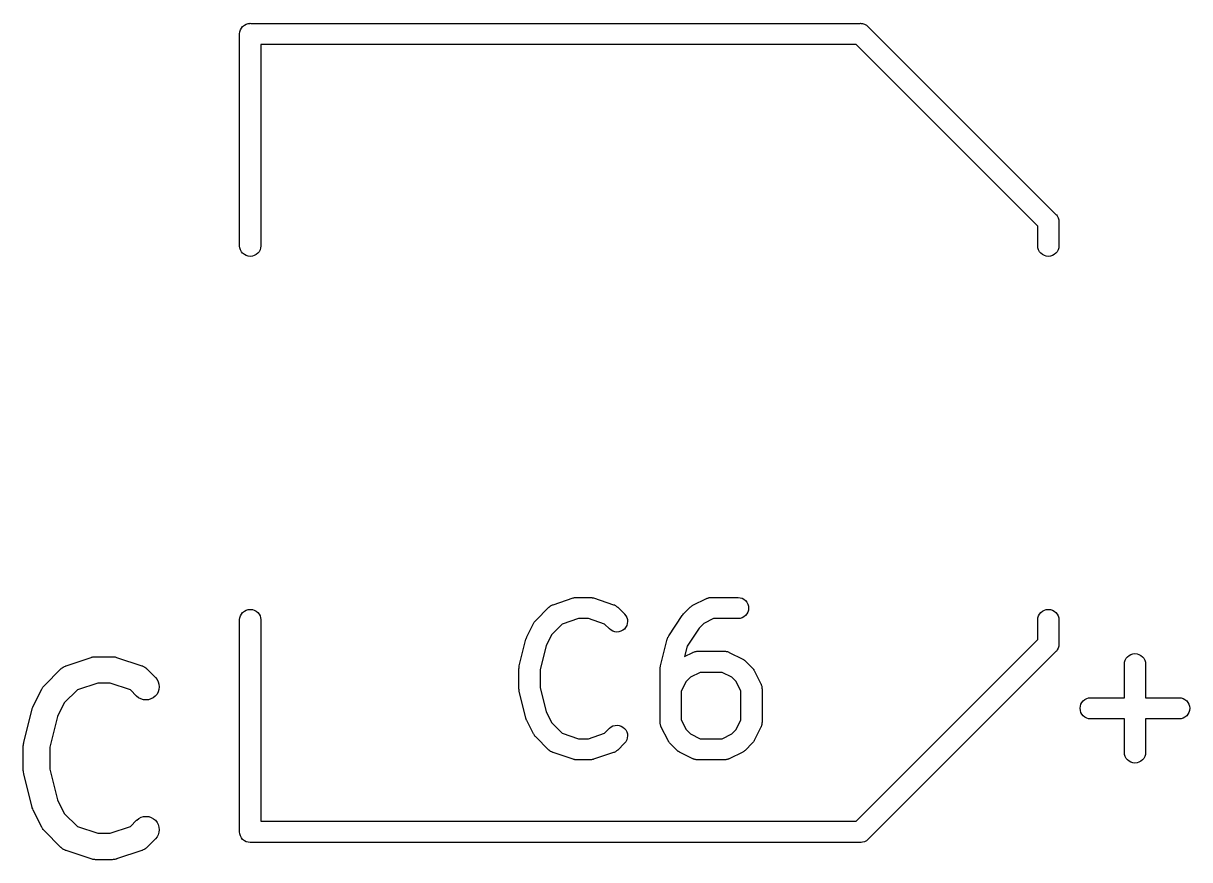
# Model space of a CAD drawing. Extents: x 105.3 to 177.1, y -73.4 to -52.7.
# Drawn here: x 124.33 to 130.93, y -58.7 to -53.96 of the extents above; entities that cross this region are included whole.
import ezdxf

# ---------------------------------------------------------------- set-up
doc = ezdxf.new("R2010")
doc.units = 0
doc.layers.add('BLACK', color=7, linetype='CONTINUOUS')

msp = doc.modelspace()

# ---------------------------------------------------------------- linework, layer by layer
at = {"layer": 'BLACK', "linetype": 'CONTINUOUS'}
for p, q in [((125.587, -53.9643), (125.598, -53.9609)), ((125.598, -53.9609), (125.607, -53.96)), ((125.607, -53.96), (125.61, -53.9597)), ((125.61, -53.9597), (125.613, -53.96)), ((125.613, -53.96), (129.063, -53.96)), ((129.063, -53.96), (129.066, -53.9597)), ((129.066, -53.9597), (129.068, -53.96)), ((129.068, -53.96), (129.069, -53.96)), ((129.069, -53.96), (129.077, -53.9609)), ((129.077, -53.9609), (129.089, -53.9643)), ((125.55, -54.02), (125.551, -54.0082)), ((125.55, -54.0229), (125.55, -54.02)), ((125.55, -55.2229), (125.55, -54.0229)), ((125.551, -54.0082), (125.554, -53.9969)), ((125.554, -53.9969), (125.56, -53.9865)), ((125.56, -53.9865), (125.567, -53.9774)), ((125.567, -53.9774), (125.577, -53.9699)), ((125.577, -53.9699), (125.587, -53.9643)), ((129.089, -53.9643), (129.099, -53.9696)), ((129.099, -53.9696), (129.099, -53.9699)), ((129.099, -53.9699), (129.105, -53.975)), ((129.105, -53.975), (129.108, -53.9774)), ((129.108, -53.9774), (129.11, -53.9797)), ((129.11, -53.9797), (130.17, -55.0399)), ((129.041, -54.08), (125.67, -54.08)), ((125.67, -54.08), (125.67, -55.2229)), ((130.07, -55.1093), (129.041, -54.08)), ((130.17, -55.0399), (130.173, -55.0418)), ((130.173, -55.0418), (130.175, -55.0441)), ((130.175, -55.0441), (130.175, -55.0441)), ((130.175, -55.0441), (130.18, -55.0509)), ((130.18, -55.0509), (130.18, -55.051)), ((130.18, -55.051), (130.186, -55.0614)), ((130.186, -55.0614), (130.189, -55.0727)), ((130.189, -55.0727), (130.19, -55.0815)), ((130.19, -55.0815), (130.19, -55.0815)), ((130.19, -55.0815), (130.19, -55.0844)), ((130.19, -55.0844), (130.19, -55.0874)), ((130.07, -55.2229), (130.07, -55.1093)), ((130.19, -55.0874), (130.19, -55.2229)), ((125.551, -55.2318), (125.55, -55.2229)), ((125.554, -55.2431), (125.551, -55.2318)), ((125.56, -55.2535), (125.554, -55.2431)), ((125.567, -55.2626), (125.56, -55.2535)), ((125.577, -55.2701), (125.567, -55.2626)), ((125.587, -55.2757), (125.577, -55.2701)), ((125.598, -55.2791), (125.587, -55.2757)), ((125.61, -55.2803), (125.598, -55.2791)), ((125.622, -55.2791), (125.61, -55.2803)), ((125.633, -55.2757), (125.622, -55.2791)), ((125.643, -55.2701), (125.633, -55.2757)), ((125.653, -55.2626), (125.643, -55.2701)), ((125.66, -55.2535), (125.653, -55.2626)), ((125.666, -55.2431), (125.66, -55.2535)), ((125.669, -55.2318), (125.666, -55.2431)), ((125.67, -55.2229), (125.669, -55.2318)), ((130.071, -55.2318), (130.07, -55.2229)), ((130.074, -55.2431), (130.071, -55.2318)), ((130.08, -55.2535), (130.074, -55.2431)), ((130.087, -55.2626), (130.08, -55.2535)), ((130.097, -55.2701), (130.087, -55.2626)), ((130.107, -55.2757), (130.097, -55.2701)), ((130.118, -55.2791), (130.107, -55.2757)), ((130.13, -55.2803), (130.118, -55.2791)), ((130.142, -55.2791), (130.13, -55.2803)), ((130.153, -55.2757), (130.142, -55.2791)), ((130.163, -55.2701), (130.153, -55.2757)), ((130.173, -55.2626), (130.163, -55.2701)), ((130.18, -55.2535), (130.173, -55.2626)), ((130.186, -55.2431), (130.18, -55.2535)), ((130.189, -55.2318), (130.186, -55.2431)), ((130.19, -55.2229), (130.189, -55.2318)), ((127.303, -57.2659), (127.305, -57.2646)), ((127.305, -57.2646), (127.308, -57.2622)), ((127.308, -57.2622), (127.311, -57.2597)), ((127.311, -57.2597), (127.313, -57.2589)), ((127.313, -57.2589), (127.314, -57.2578)), ((127.314, -57.2578), (127.318, -57.2562)), ((127.318, -57.2562), (127.322, -57.2543)), ((127.322, -57.2543), (127.323, -57.2538)), ((127.323, -57.2538), (127.325, -57.2531)), ((127.325, -57.2531), (127.439, -57.215)), ((127.439, -57.215), (127.44, -57.2147)), ((127.44, -57.2147), (127.443, -57.214)), ((127.443, -57.214), (127.446, -57.213)), ((127.446, -57.213), (127.449, -57.2128)), ((127.449, -57.2128), (127.451, -57.2123)), ((127.451, -57.2123), (127.455, -57.2122)), ((127.455, -57.2122), (127.458, -57.2119)), ((127.458, -57.2119), (127.534, -57.2119)), ((127.534, -57.2119), (127.535, -57.2119)), ((127.535, -57.2119), (127.538, -57.2123)), ((127.538, -57.2123), (127.542, -57.2124)), ((127.542, -57.2124), (127.544, -57.2129)), ((127.544, -57.2129), (127.547, -57.2132)), ((127.547, -57.2132), (127.55, -57.2142)), ((127.55, -57.2142), (127.553, -57.215)), ((127.553, -57.215), (127.668, -57.2531)), ((127.668, -57.2531), (127.668, -57.2533)), ((127.668, -57.2533), (127.67, -57.2541)), ((127.67, -57.2541), (127.672, -57.2546)), ((127.672, -57.2546), (127.675, -57.2565)), ((127.675, -57.2565), (127.679, -57.2583)), ((127.679, -57.2583), (127.68, -57.2593)), ((127.68, -57.2593), (127.682, -57.2601)), ((127.682, -57.2601), (127.685, -57.2627)), ((127.685, -57.2627), (127.688, -57.2652)), ((127.688, -57.2652), (127.69, -57.2665)), ((128.102, -57.267), (128.105, -57.2649)), ((128.105, -57.2649), (128.107, -57.2626)), ((128.107, -57.2626), (128.109, -57.2612)), ((128.109, -57.2612), (128.111, -57.2597)), ((128.111, -57.2597), (128.114, -57.2581)), ((128.114, -57.2581), (128.117, -57.2563)), ((128.117, -57.2563), (128.193, -57.2182)), ((128.193, -57.2182), (128.194, -57.2179)), ((128.194, -57.2179), (128.196, -57.2173)), ((128.196, -57.2173), (128.197, -57.2164)), ((128.197, -57.2164), (128.201, -57.2152)), ((128.201, -57.2152), (128.205, -57.2138)), ((128.205, -57.2138), (128.207, -57.2136)), ((128.207, -57.2136), (128.208, -57.213)), ((128.208, -57.213), (128.212, -57.2126)), ((128.212, -57.2126), (128.216, -57.212)), ((128.216, -57.212), (128.218, -57.2121)), ((128.218, -57.2121), (128.22, -57.2119)), ((128.22, -57.2119), (128.372, -57.2119)), ((128.372, -57.2119), (128.373, -57.2119)), ((128.373, -57.2119), (128.385, -57.2132)), ((128.385, -57.2132), (128.396, -57.2168)), ((128.396, -57.2168), (128.406, -57.2224)), ((128.406, -57.2224), (128.415, -57.2299)), ((128.415, -57.2299), (128.423, -57.239)), ((128.423, -57.239), (128.428, -57.2494)), ((128.428, -57.2494), (128.431, -57.2607)), ((128.431, -57.2607), (128.432, -57.2723)), ((125.55, -57.3371), (125.551, -57.3282)), ((125.551, -57.3282), (125.554, -57.3169)), ((125.554, -57.3169), (125.56, -57.3065)), ((125.56, -57.3065), (125.567, -57.2974)), ((125.567, -57.2974), (125.577, -57.2899)), ((125.577, -57.2899), (125.587, -57.2843)), ((125.587, -57.2843), (125.598, -57.2809)), ((125.598, -57.2809), (125.61, -57.2797)), ((125.61, -57.2797), (125.622, -57.2809)), ((125.622, -57.2809), (125.633, -57.2843)), ((125.633, -57.2843), (125.643, -57.2899)), ((125.643, -57.2899), (125.653, -57.2974)), ((125.653, -57.2974), (125.66, -57.3065)), ((125.66, -57.3065), (125.666, -57.3169)), ((125.666, -57.3169), (125.669, -57.3282)), ((125.669, -57.3282), (125.67, -57.3371)), ((127.225, -57.3438), (127.301, -57.2676)), ((127.301, -57.2676), (127.302, -57.267)), ((127.302, -57.267), (127.303, -57.2659)), ((127.69, -57.2665), (127.691, -57.2676)), ((127.691, -57.2676), (127.729, -57.3057)), ((127.729, -57.3057), (127.73, -57.3063)), ((127.73, -57.3063), (127.737, -57.3154)), ((127.737, -57.3154), (127.742, -57.3258)), ((127.742, -57.3258), (127.746, -57.3371)), ((127.98, -57.4291), (128.056, -57.3148)), ((128.056, -57.3141), (128.06, -57.3099)), ((128.056, -57.3147), (128.056, -57.3141)), ((128.056, -57.3148), (128.056, -57.3147)), ((128.056, -57.3147), (128.056, -57.3147)), ((128.056, -57.3147), (128.056, -57.3147)), ((128.06, -57.3099), (128.063, -57.3057)), ((128.063, -57.3057), (128.101, -57.2676)), ((128.101, -57.2676), (128.102, -57.267)), ((128.384, -57.3308), (128.372, -57.3319)), ((128.395, -57.3274), (128.384, -57.3308)), ((128.406, -57.3219), (128.395, -57.3274)), ((128.415, -57.3145), (128.406, -57.3219)), ((128.422, -57.3055), (128.415, -57.3145)), ((128.428, -57.2952), (128.422, -57.3055)), ((128.431, -57.284), (128.428, -57.2952)), ((128.432, -57.2723), (128.431, -57.284)), ((130.07, -57.3371), (130.071, -57.3282)), ((130.071, -57.3282), (130.074, -57.3169)), ((130.074, -57.3169), (130.08, -57.3065)), ((130.08, -57.3065), (130.087, -57.2974)), ((130.087, -57.2974), (130.097, -57.2899)), ((130.097, -57.2899), (130.107, -57.2843)), ((130.107, -57.2843), (130.118, -57.2809)), ((130.118, -57.2809), (130.13, -57.2797)), ((130.13, -57.2797), (130.142, -57.2809)), ((130.142, -57.2809), (130.153, -57.2843)), ((130.153, -57.2843), (130.163, -57.2899)), ((130.163, -57.2899), (130.173, -57.2974)), ((130.173, -57.2974), (130.18, -57.3065)), ((130.18, -57.3065), (130.186, -57.3169)), ((130.186, -57.3169), (130.189, -57.3282)), ((130.189, -57.3282), (130.19, -57.3371)), ((125.55, -58.5371), (125.55, -57.3371)), ((125.67, -57.3371), (125.67, -58.48)), ((127.176, -57.4355), (127.214, -57.3594)), ((127.214, -57.3586), (127.216, -57.3558)), ((127.214, -57.3594), (127.214, -57.3586)), ((127.216, -57.3558), (127.218, -57.3528)), ((127.218, -57.3528), (127.219, -57.3509)), ((127.219, -57.3509), (127.221, -57.3488)), ((127.221, -57.3488), (127.223, -57.3464)), ((127.223, -57.3464), (127.225, -57.3438)), ((127.376, -57.3624), (127.317, -57.4217)), ((127.468, -57.3319), (127.376, -57.3624)), ((127.525, -57.3319), (127.468, -57.3319)), ((127.616, -57.3624), (127.525, -57.3319)), ((127.644, -57.3905), (127.616, -57.3624)), ((127.653, -57.398), (127.644, -57.3905)), ((127.729, -57.3908), (127.72, -57.3982)), ((127.736, -57.3818), (127.729, -57.3908)), ((127.742, -57.3715), (127.736, -57.3818)), ((127.745, -57.3604), (127.742, -57.3715)), ((127.747, -57.3487), (127.745, -57.3604)), ((127.746, -57.3371), (127.747, -57.3487)), ((128.152, -57.3863), (128.085, -57.487)), ((128.179, -57.3593), (128.152, -57.3863)), ((128.234, -57.3319), (128.179, -57.3593)), ((128.372, -57.3319), (128.234, -57.3319)), ((130.07, -57.4507), (130.07, -57.3371)), ((130.19, -57.3371), (130.19, -57.4726)), ((127.133, -57.6002), (127.171, -57.4478)), ((127.171, -57.4478), (127.172, -57.447)), ((127.172, -57.4465), (127.174, -57.4413)), ((127.172, -57.4468), (127.172, -57.4465)), ((127.172, -57.447), (127.172, -57.4468)), ((127.174, -57.4413), (127.176, -57.436)), ((127.176, -57.4358), (127.176, -57.4355)), ((127.176, -57.436), (127.176, -57.4358)), ((127.317, -57.4217), (127.286, -57.4833)), ((127.664, -57.4035), (127.653, -57.398)), ((127.675, -57.4069), (127.664, -57.4035)), ((127.686, -57.4081), (127.675, -57.4069)), ((127.698, -57.407), (127.686, -57.4081)), ((127.709, -57.4036), (127.698, -57.407)), ((127.72, -57.3982), (127.709, -57.4036)), ((127.933, -57.6002), (127.971, -57.4478)), ((127.971, -57.4478), (127.972, -57.447)), ((127.972, -57.447), (127.973, -57.4433)), ((127.973, -57.4433), (127.974, -57.4394)), ((127.974, -57.4394), (127.975, -57.4378)), ((127.975, -57.4378), (127.976, -57.436)), ((127.976, -57.436), (127.978, -57.4326)), ((127.978, -57.4326), (127.98, -57.4291)), ((129.041, -58.48), (130.07, -57.4507)), ((127.286, -57.4833), (127.251, -57.6221)), ((128.085, -57.487), (128.07, -57.5463)), ((128.07, -57.5463), (128.117, -57.523)), ((128.117, -57.523), (128.118, -57.5226)), ((128.118, -57.5226), (128.119, -57.522)), ((128.119, -57.522), (128.121, -57.5212)), ((128.121, -57.5212), (128.125, -57.52)), ((128.125, -57.52), (128.129, -57.5186)), ((128.129, -57.5186), (128.13, -57.5183)), ((128.13, -57.5183), (128.132, -57.5178)), ((128.132, -57.5178), (128.136, -57.5174)), ((128.136, -57.5174), (128.14, -57.5168)), ((128.14, -57.5168), (128.142, -57.5168)), ((128.142, -57.5168), (128.144, -57.5167)), ((128.144, -57.5167), (128.296, -57.5167)), ((128.296, -57.5167), (128.297, -57.5167)), ((128.297, -57.5167), (128.299, -57.5169)), ((128.299, -57.5169), (128.301, -57.5168)), ((128.301, -57.5168), (128.305, -57.5175)), ((128.305, -57.5175), (128.309, -57.518)), ((128.309, -57.518), (128.31, -57.5185)), ((128.31, -57.5185), (128.312, -57.5188)), ((128.312, -57.5188), (128.316, -57.5203)), ((128.316, -57.5203), (128.32, -57.5215)), ((128.32, -57.5215), (128.321, -57.5224)), ((128.321, -57.5224), (128.323, -57.523)), ((128.323, -57.523), (128.399, -57.5611)), ((130.17, -57.5201), (129.11, -58.5803)), ((130.173, -57.5182), (130.17, -57.5201)), ((130.175, -57.5159), (130.173, -57.5182)), ((130.18, -57.5091), (130.175, -57.5159)), ((130.175, -57.5159), (130.175, -57.5159)), ((130.186, -57.4988), (130.18, -57.5091)), ((130.189, -57.4873), (130.186, -57.4986)), ((130.186, -57.4986), (130.186, -57.4988)), ((130.19, -57.4785), (130.189, -57.4873)), ((130.19, -57.4726), (130.19, -57.4756)), ((130.19, -57.4756), (130.19, -57.4785)), ((130.19, -57.4785), (130.19, -57.4785)), ((124.567, -57.5988), (124.71, -57.5512)), ((124.71, -57.5512), (124.711, -57.5509)), ((124.711, -57.5509), (124.715, -57.55)), ((124.715, -57.55), (124.719, -57.5488)), ((124.719, -57.5488), (124.722, -57.5485)), ((124.722, -57.5485), (124.725, -57.5479)), ((124.725, -57.5479), (124.73, -57.5478)), ((124.73, -57.5478), (124.734, -57.5474)), ((124.734, -57.5474), (124.829, -57.5474)), ((124.829, -57.5474), (124.83, -57.5474)), ((124.83, -57.5474), (124.834, -57.5479)), ((124.834, -57.5479), (124.838, -57.548)), ((124.838, -57.548), (124.842, -57.5487)), ((124.842, -57.5487), (124.845, -57.549)), ((124.845, -57.549), (124.849, -57.5503)), ((124.849, -57.5503), (124.853, -57.5512)), ((124.853, -57.5512), (124.996, -57.5988)), ((128.399, -57.5611), (128.4, -57.5615)), ((128.4, -57.5615), (128.403, -57.5633)), ((128.403, -57.5633), (128.406, -57.5649)), ((128.406, -57.5649), (128.408, -57.5665)), ((128.408, -57.5665), (128.41, -57.5678)), ((128.41, -57.5678), (128.412, -57.5702)), ((128.412, -57.5702), (128.415, -57.5723)), ((128.415, -57.5723), (128.453, -57.6104)), ((130.56, -57.5871), (130.561, -57.5782)), ((130.56, -57.78), (130.56, -57.5871)), ((130.561, -57.5782), (130.564, -57.5669)), ((130.564, -57.5669), (130.57, -57.5565)), ((130.57, -57.5565), (130.577, -57.5474)), ((130.577, -57.5474), (130.587, -57.5399)), ((130.587, -57.5399), (130.597, -57.5343)), ((130.597, -57.5343), (130.608, -57.5309)), ((130.608, -57.5309), (130.62, -57.5297)), ((130.62, -57.5297), (130.632, -57.5309)), ((130.632, -57.5309), (130.643, -57.5343)), ((130.643, -57.5343), (130.653, -57.5399)), ((130.653, -57.5399), (130.663, -57.5474)), ((130.663, -57.5474), (130.67, -57.5565)), ((130.67, -57.5565), (130.676, -57.5669)), ((130.676, -57.5669), (130.679, -57.5782)), ((130.679, -57.5782), (130.68, -57.5871)), ((130.68, -57.5871), (130.68, -57.78)), ((124.443, -57.7122), (124.538, -57.617)), ((124.538, -57.617), (124.539, -57.6162)), ((124.539, -57.6162), (124.54, -57.6149)), ((124.54, -57.6149), (124.542, -57.6133)), ((124.542, -57.6133), (124.546, -57.6103)), ((124.546, -57.6103), (124.55, -57.6071)), ((124.55, -57.6071), (124.552, -57.6061)), ((124.552, -57.6061), (124.554, -57.6048)), ((124.554, -57.6048), (124.559, -57.6027)), ((124.559, -57.6027), (124.563, -57.6004)), ((124.563, -57.6004), (124.565, -57.5997)), ((124.565, -57.5997), (124.567, -57.5988)), ((124.996, -57.5988), (124.997, -57.5992)), ((124.997, -57.5992), (124.999, -57.6001)), ((124.999, -57.6001), (125.001, -57.6008)), ((125.001, -57.6008), (125.005, -57.6032)), ((125.005, -57.6032), (125.01, -57.6053)), ((125.01, -57.6053), (125.012, -57.6066)), ((125.012, -57.6066), (125.014, -57.6077)), ((125.014, -57.6077), (125.018, -57.6109)), ((125.018, -57.6109), (125.022, -57.6139)), ((125.022, -57.6139), (125.023, -57.6156)), ((125.023, -57.6156), (125.025, -57.617)), ((125.025, -57.617), (125.073, -57.6646)), ((127.131, -57.6139), (127.132, -57.6129)), ((127.131, -57.6148), (127.131, -57.6139)), ((127.131, -57.729), (127.131, -57.6148)), ((127.132, -57.6071), (127.133, -57.6023)), ((127.132, -57.6118), (127.132, -57.6071)), ((127.132, -57.6129), (127.132, -57.6118)), ((127.133, -57.6013), (127.133, -57.6002)), ((127.133, -57.6023), (127.133, -57.6013)), ((127.251, -57.6221), (127.251, -57.7217)), ((127.931, -57.6139), (127.932, -57.6129)), ((127.931, -57.6148), (127.931, -57.6139)), ((127.931, -57.9195), (127.931, -57.6148)), ((127.932, -57.6071), (127.933, -57.6023)), ((127.932, -57.6118), (127.932, -57.6071)), ((127.932, -57.6129), (127.932, -57.6118)), ((127.933, -57.6013), (127.933, -57.6002)), ((127.933, -57.6023), (127.933, -57.6013)), ((128.158, -57.6367), (128.103, -57.6641)), ((128.282, -57.6367), (128.158, -57.6367)), ((128.337, -57.6641), (128.282, -57.6367)), ((128.453, -57.6104), (128.453, -57.611)), ((128.453, -57.611), (128.456, -57.6137)), ((128.456, -57.6137), (128.458, -57.6161)), ((128.458, -57.6161), (128.459, -57.6182)), ((128.459, -57.6182), (128.461, -57.6202)), ((128.461, -57.6202), (128.462, -57.6232)), ((128.462, -57.6232), (128.464, -57.626)), ((128.464, -57.626), (128.502, -57.7022)), ((124.429, -57.7308), (124.431, -57.7272)), ((124.431, -57.7272), (124.433, -57.7235)), ((124.433, -57.7235), (124.435, -57.7211)), ((124.435, -57.7211), (124.437, -57.7185)), ((124.437, -57.7185), (124.44, -57.7155)), ((124.44, -57.7155), (124.443, -57.7122)), ((124.746, -57.6974), (124.631, -57.7356)), ((124.817, -57.6974), (124.746, -57.6974)), ((124.931, -57.7356), (124.817, -57.6974)), ((125.073, -57.6646), (125.073, -57.6653)), ((125.073, -57.6653), (125.082, -57.6768)), ((125.082, -57.6768), (125.089, -57.6898)), ((125.089, -57.6898), (125.093, -57.7038)), ((125.093, -57.7038), (125.095, -57.7184)), ((125.095, -57.7184), (125.093, -57.733)), ((127.251, -57.7217), (127.286, -57.8605)), ((128.079, -57.6884), (128.051, -57.7432)), ((128.103, -57.6641), (128.079, -57.6884)), ((128.361, -57.6884), (128.337, -57.6641)), ((128.389, -57.7432), (128.361, -57.6884)), ((128.502, -57.7022), (128.503, -57.703)), ((128.503, -57.703), (128.503, -57.7046)), ((128.503, -57.7046), (128.504, -57.7062)), ((128.504, -57.7062), (128.505, -57.7101)), ((128.505, -57.7101), (128.507, -57.714)), ((128.507, -57.714), (128.507, -57.7157)), ((128.507, -57.7157), (128.507, -57.7174)), ((128.507, -57.7174), (128.508, -57.7215)), ((128.508, -57.7215), (128.508, -57.7255)), ((128.508, -57.7255), (128.508, -57.7273)), ((128.508, -57.7273), (128.509, -57.729)), ((124.381, -57.8269), (124.429, -57.7317)), ((124.429, -57.7317), (124.429, -57.7308)), ((124.631, -57.7356), (124.557, -57.8097)), ((124.966, -57.7707), (124.931, -57.7356)), ((124.978, -57.7799), (124.966, -57.7707)), ((124.991, -57.7869), (124.978, -57.7799)), ((125.005, -57.7911), (124.991, -57.7869)), ((125.019, -57.7926), (125.005, -57.7911)), ((125.034, -57.7912), (125.019, -57.7926)), ((125.048, -57.7871), (125.034, -57.7912)), ((125.061, -57.7802), (125.048, -57.7871)), ((125.072, -57.771), (125.061, -57.7802)), ((125.082, -57.7598), (125.072, -57.771)), ((125.089, -57.7469), (125.082, -57.7598)), ((125.093, -57.733), (125.089, -57.7469)), ((127.132, -57.7301), (127.131, -57.729)), ((127.131, -57.7312), (127.132, -57.7301)), ((127.132, -57.7359), (127.131, -57.7312)), ((127.133, -57.7407), (127.132, -57.7359)), ((127.133, -57.7417), (127.133, -57.7407)), ((127.133, -57.7428), (127.133, -57.7417)), ((127.133, -57.7436), (127.133, -57.7428)), ((127.171, -57.896), (127.133, -57.7436)), ((128.051, -57.7432), (128.051, -57.9054)), ((128.389, -57.9054), (128.389, -57.7432)), ((128.509, -57.729), (128.509, -57.9195)), ((130.327, -57.7974), (130.337, -57.7899)), ((130.337, -57.7899), (130.347, -57.7843)), ((130.347, -57.7843), (130.358, -57.7809)), ((130.358, -57.7809), (130.367, -57.78)), ((130.367, -57.78), (130.56, -57.78)), ((130.68, -57.78), (130.873, -57.78)), ((130.873, -57.78), (130.882, -57.7809)), ((130.882, -57.7809), (130.893, -57.7843)), ((130.893, -57.7843), (130.903, -57.7899)), ((130.903, -57.7899), (130.913, -57.7974)), ((124.328, -58.0328), (124.375, -57.8423)), ((124.375, -57.8423), (124.376, -57.8413)), ((124.376, -57.8406), (124.378, -57.8341)), ((124.376, -57.8409), (124.376, -57.8406)), ((124.376, -57.8413), (124.376, -57.8409)), ((124.378, -57.8341), (124.381, -57.8276)), ((124.381, -57.8273), (124.381, -57.8269)), ((124.381, -57.8276), (124.381, -57.8273)), ((124.557, -57.8097), (124.519, -57.8867)), ((130.31, -57.84), (130.311, -57.8282)), ((130.311, -57.8518), (130.31, -57.84)), ((130.311, -57.8282), (130.314, -57.8169)), ((130.314, -57.8631), (130.311, -57.8518)), ((130.314, -57.8169), (130.32, -57.8065)), ((130.32, -57.8065), (130.327, -57.7974)), ((130.913, -57.7974), (130.92, -57.8065)), ((130.92, -57.8065), (130.926, -57.8169)), ((130.926, -57.8169), (130.929, -57.8282)), ((130.929, -57.8518), (130.926, -57.8631)), ((130.929, -57.8282), (130.93, -57.84)), ((130.93, -57.84), (130.929, -57.8518)), ((124.519, -57.8867), (124.475, -58.0602)), ((127.171, -57.8962), (127.171, -57.896)), ((127.171, -57.8965), (127.171, -57.8962)), ((127.173, -57.9018), (127.171, -57.8965)), ((127.175, -57.907), (127.173, -57.9018)), ((127.175, -57.9072), (127.175, -57.907)), ((127.175, -57.9075), (127.175, -57.9072)), ((127.176, -57.9083), (127.175, -57.9075)), ((127.214, -57.9845), (127.176, -57.9083)), ((127.286, -57.8605), (127.317, -57.9221)), ((127.317, -57.9221), (127.376, -57.9814)), ((127.932, -57.9213), (127.931, -57.9195)), ((127.932, -57.923), (127.932, -57.9213)), ((127.932, -57.9271), (127.932, -57.923)), ((128.051, -57.9054), (128.079, -57.9602)), ((128.361, -57.9602), (128.389, -57.9054)), ((128.509, -57.9204), (128.508, -57.9221)), ((128.508, -57.9221), (128.508, -57.9239)), ((128.508, -57.9239), (128.508, -57.9279)), ((128.509, -57.9195), (128.509, -57.9204)), ((130.32, -57.8735), (130.314, -57.8631)), ((130.327, -57.8826), (130.32, -57.8735)), ((130.337, -57.8901), (130.327, -57.8826)), ((130.347, -57.8957), (130.337, -57.8901)), ((130.358, -57.8991), (130.347, -57.8957)), ((130.367, -57.9), (130.358, -57.8991)), ((130.56, -57.9), (130.367, -57.9)), ((130.56, -58.0929), (130.56, -57.9)), ((130.873, -57.9), (130.68, -57.9)), ((130.68, -57.9), (130.68, -58.0929)), ((130.882, -57.8991), (130.873, -57.9)), ((130.893, -57.8957), (130.882, -57.8991)), ((130.903, -57.8901), (130.893, -57.8957)), ((130.913, -57.8826), (130.903, -57.8901)), ((130.92, -57.8735), (130.913, -57.8826)), ((130.926, -57.8631), (130.92, -57.8735)), ((127.216, -57.9873), (127.214, -57.9845)), ((127.217, -57.9903), (127.216, -57.9873)), ((127.219, -57.9923), (127.217, -57.9903)), ((127.376, -57.9814), (127.468, -58.0119)), ((127.525, -58.0119), (127.616, -57.9814)), ((127.616, -57.9814), (127.644, -57.9533)), ((127.644, -57.9533), (127.645, -57.9527)), ((127.645, -57.9527), (127.654, -57.9454)), ((127.654, -57.9454), (127.664, -57.94)), ((127.664, -57.94), (127.676, -57.9367)), ((127.676, -57.9367), (127.687, -57.9357)), ((127.687, -57.9357), (127.699, -57.937)), ((127.699, -57.937), (127.71, -57.9405)), ((127.71, -57.9405), (127.72, -57.9461)), ((127.72, -57.9461), (127.729, -57.9536)), ((127.729, -57.9536), (127.737, -57.9627)), ((127.737, -57.9627), (127.742, -57.973)), ((127.742, -57.973), (127.746, -57.9843)), ((127.746, -57.9843), (127.747, -57.9959)), ((127.933, -57.9312), (127.932, -57.9271)), ((127.933, -57.9329), (127.933, -57.9312)), ((127.933, -57.9346), (127.933, -57.9329)), ((127.935, -57.9385), (127.933, -57.9346)), ((127.936, -57.9424), (127.935, -57.9385)), ((127.937, -57.9439), (127.936, -57.9424)), ((127.937, -57.9456), (127.937, -57.9439)), ((127.938, -57.9464), (127.937, -57.9456)), ((127.976, -58.0225), (127.938, -57.9464)), ((128.079, -57.9602), (128.103, -57.9845)), ((128.103, -57.9845), (128.158, -58.0119)), ((128.282, -58.0119), (128.337, -57.9845)), ((128.337, -57.9845), (128.361, -57.9602)), ((128.502, -57.9464), (128.464, -58.0225)), ((128.503, -57.9447), (128.502, -57.9464)), ((128.504, -57.9432), (128.503, -57.9447)), ((128.505, -57.9392), (128.504, -57.9432)), ((128.506, -57.9354), (128.505, -57.9392)), ((128.507, -57.9337), (128.506, -57.9354)), ((128.508, -57.9279), (128.507, -57.932)), ((128.507, -57.932), (128.507, -57.9337)), ((124.325, -58.0499), (124.326, -58.0486)), ((124.325, -58.051), (124.325, -58.0499)), ((124.325, -58.1938), (124.325, -58.051)), ((124.326, -58.0413), (124.327, -58.0354)), ((124.326, -58.0472), (124.326, -58.0413)), ((124.326, -58.0486), (124.326, -58.0472)), ((124.327, -58.0354), (124.328, -58.0341)), ((124.328, -58.0341), (124.328, -58.0328)), ((127.22, -57.9944), (127.219, -57.9923)), ((127.222, -57.9968), (127.22, -57.9944)), ((127.225, -57.9994), (127.222, -57.9968)), ((127.225, -58), (127.225, -57.9994)), ((127.301, -58.0762), (127.225, -58)), ((127.468, -58.0119), (127.525, -58.0119)), ((127.729, -58.0381), (127.691, -58.0762)), ((127.737, -58.0291), (127.729, -58.0381)), ((127.742, -58.0188), (127.737, -58.0291)), ((127.745, -58.0076), (127.742, -58.0188)), ((127.747, -57.9959), (127.745, -58.0076)), ((127.978, -58.0254), (127.976, -58.0225)), ((127.979, -58.0284), (127.978, -58.0254)), ((127.981, -58.0303), (127.979, -58.0284)), ((127.982, -58.0325), (127.981, -58.0303)), ((127.984, -58.0349), (127.982, -58.0325)), ((127.987, -58.0375), (127.984, -58.0349)), ((127.987, -58.0381), (127.987, -58.0375)), ((128.025, -58.0762), (127.987, -58.0381)), ((128.158, -58.0119), (128.282, -58.0119)), ((128.453, -58.0381), (128.415, -58.0762)), ((128.455, -58.0355), (128.453, -58.0381)), ((128.457, -58.0331), (128.455, -58.0355)), ((128.459, -58.031), (128.457, -58.0331)), ((128.46, -58.0291), (128.459, -58.031)), ((128.462, -58.0261), (128.46, -58.0291)), ((128.464, -58.0233), (128.462, -58.0261)), ((128.464, -58.0225), (128.464, -58.0233)), ((124.475, -58.0602), (124.475, -58.1846)), ((127.303, -58.0774), (127.301, -58.0762)), ((127.304, -58.0787), (127.303, -58.0774)), ((127.307, -58.0811), (127.304, -58.0787)), ((127.31, -58.0837), (127.307, -58.0811)), ((127.312, -58.0845), (127.31, -58.0837)), ((127.313, -58.0855), (127.312, -58.0845)), ((127.317, -58.0873), (127.313, -58.0855)), ((127.321, -58.0892), (127.317, -58.0873)), ((127.322, -58.0897), (127.321, -58.0892)), ((127.324, -58.0905), (127.322, -58.0897)), ((127.325, -58.0907), (127.324, -58.0905)), ((127.439, -58.1288), (127.325, -58.0907)), ((127.668, -58.0907), (127.553, -58.1288)), ((127.669, -58.09), (127.668, -58.0907)), ((127.671, -58.0895), (127.669, -58.09)), ((127.675, -58.0876), (127.671, -58.0895)), ((127.678, -58.086), (127.675, -58.0876)), ((127.68, -58.0849), (127.678, -58.086)), ((127.681, -58.0841), (127.68, -58.0849)), ((127.684, -58.0816), (127.681, -58.0841)), ((127.688, -58.0792), (127.684, -58.0816)), ((127.689, -58.0779), (127.688, -58.0792)), ((127.69, -58.0768), (127.689, -58.0779)), ((127.691, -58.0762), (127.69, -58.0768)), ((128.028, -58.0784), (128.025, -58.0762)), ((128.03, -58.0807), (128.028, -58.0784)), ((128.032, -58.0821), (128.03, -58.0807)), ((128.034, -58.0837), (128.032, -58.0821)), ((128.037, -58.0853), (128.034, -58.0837)), ((128.04, -58.0871), (128.037, -58.0853)), ((128.041, -58.0875), (128.04, -58.0871)), ((128.117, -58.1256), (128.041, -58.0875)), ((128.399, -58.0875), (128.323, -58.1256)), ((128.402, -58.0857), (128.399, -58.0875)), ((128.405, -58.0841), (128.402, -58.0857)), ((128.407, -58.0826), (128.405, -58.0841)), ((128.409, -58.0812), (128.407, -58.0826)), ((128.412, -58.0789), (128.409, -58.0812)), ((128.414, -58.0768), (128.412, -58.0789)), ((128.415, -58.0762), (128.414, -58.0768)), ((130.561, -58.1018), (130.56, -58.0929)), ((130.564, -58.1131), (130.561, -58.1018)), ((130.57, -58.1235), (130.564, -58.1131)), ((130.577, -58.1326), (130.57, -58.1235)), ((130.67, -58.1235), (130.663, -58.1326)), ((130.676, -58.1131), (130.67, -58.1235)), ((130.679, -58.1018), (130.676, -58.1131)), ((130.68, -58.0929), (130.679, -58.1018)), ((124.475, -58.1846), (124.519, -58.3581)), ((127.442, -58.1296), (127.439, -58.1288)), ((127.446, -58.1306), (127.442, -58.1296)), ((127.448, -58.1309), (127.446, -58.1306)), ((127.451, -58.1314), (127.448, -58.1309)), ((127.454, -58.1315), (127.451, -58.1314)), ((127.457, -58.1319), (127.454, -58.1315)), ((127.458, -58.1319), (127.457, -58.1319)), ((127.534, -58.1319), (127.458, -58.1319)), ((127.538, -58.1316), (127.534, -58.1319)), ((127.541, -58.1315), (127.538, -58.1316)), ((127.543, -58.131), (127.541, -58.1315)), ((127.546, -58.1308), (127.543, -58.131)), ((127.549, -58.1298), (127.546, -58.1308)), ((127.552, -58.1291), (127.549, -58.1298)), ((127.553, -58.1288), (127.552, -58.1291)), ((128.119, -58.1262), (128.117, -58.1256)), ((128.12, -58.1271), (128.119, -58.1262)), ((128.124, -58.1283), (128.12, -58.1271)), ((128.128, -58.1298), (128.124, -58.1283)), ((128.13, -58.1301), (128.128, -58.1298)), ((128.131, -58.1306), (128.13, -58.1301)), ((128.135, -58.131), (128.131, -58.1306)), ((128.139, -58.1317), (128.135, -58.131)), ((128.141, -58.1317), (128.139, -58.1317)), ((128.143, -58.1319), (128.141, -58.1317)), ((128.144, -58.1319), (128.143, -58.1319)), ((128.296, -58.1319), (128.144, -58.1319)), ((128.298, -58.1317), (128.296, -58.1319)), ((128.3, -58.1318), (128.298, -58.1317)), ((128.304, -58.1312), (128.3, -58.1318)), ((128.308, -58.1308), (128.304, -58.1312)), ((128.31, -58.1303), (128.308, -58.1308)), ((128.311, -58.13), (128.31, -58.1303)), ((128.315, -58.1286), (128.311, -58.13)), ((128.319, -58.1274), (128.315, -58.1286)), ((128.321, -58.1265), (128.319, -58.1274)), ((128.322, -58.1259), (128.321, -58.1265)), ((128.323, -58.1256), (128.322, -58.1259)), ((130.587, -58.1401), (130.577, -58.1326)), ((130.597, -58.1457), (130.587, -58.1401)), ((130.608, -58.1491), (130.597, -58.1457)), ((130.62, -58.1503), (130.608, -58.1491)), ((130.632, -58.1491), (130.62, -58.1503)), ((130.643, -58.1457), (130.632, -58.1491)), ((130.653, -58.1401), (130.643, -58.1457)), ((130.663, -58.1326), (130.653, -58.1401)), ((124.326, -58.1951), (124.325, -58.1938)), ((124.326, -58.1965), (124.326, -58.1951)), ((124.326, -58.2024), (124.326, -58.1965)), ((124.327, -58.2084), (124.326, -58.2024)), ((124.327, -58.2097), (124.327, -58.2084)), ((124.327, -58.211), (124.327, -58.2097)), ((124.328, -58.212), (124.327, -58.211)), ((124.375, -58.4025), (124.328, -58.212)), ((124.519, -58.3581), (124.557, -58.4351)), ((124.375, -58.4028), (124.375, -58.4025)), ((124.376, -58.4031), (124.375, -58.4028)), ((124.378, -58.4096), (124.376, -58.4031)), ((124.38, -58.4163), (124.378, -58.4096)), ((124.38, -58.4166), (124.38, -58.4163)), ((124.381, -58.4169), (124.38, -58.4166)), ((124.381, -58.4178), (124.381, -58.4169)), ((124.429, -58.5131), (124.381, -58.4178)), ((124.557, -58.4351), (124.631, -58.5092)), ((124.992, -58.4575), (125.006, -58.4534)), ((125.006, -58.4534), (125.02, -58.4521)), ((125.02, -58.4521), (125.035, -58.4537)), ((125.035, -58.4537), (125.049, -58.4581)), ((124.431, -58.5166), (124.429, -58.5131)), ((124.433, -58.5204), (124.431, -58.5166)), ((124.631, -58.5092), (124.746, -58.5474)), ((124.817, -58.5474), (124.931, -58.5092)), ((124.931, -58.5092), (124.966, -58.4741)), ((124.966, -58.4741), (124.967, -58.4734)), ((124.967, -58.4734), (124.979, -58.4642)), ((124.979, -58.4642), (124.992, -58.4575)), ((125.049, -58.4581), (125.062, -58.4651)), ((125.062, -58.4651), (125.073, -58.4745)), ((125.073, -58.4745), (125.082, -58.4859)), ((125.082, -58.4859), (125.089, -58.4988)), ((125.089, -58.4988), (125.093, -58.5128)), ((125.093, -58.5128), (125.095, -58.5274)), ((125.67, -58.48), (129.041, -58.48)), ((124.435, -58.5228), (124.433, -58.5204)), ((124.436, -58.5255), (124.435, -58.5228)), ((124.439, -58.5285), (124.436, -58.5255)), ((124.442, -58.5318), (124.439, -58.5285)), ((124.443, -58.5326), (124.442, -58.5318)), ((124.538, -58.6278), (124.443, -58.5326)), ((124.746, -58.5474), (124.817, -58.5474)), ((125.073, -58.5802), (125.025, -58.6278)), ((125.082, -58.5689), (125.073, -58.5802)), ((125.089, -58.556), (125.082, -58.5689)), ((125.093, -58.542), (125.089, -58.556)), ((125.095, -58.5274), (125.093, -58.542)), ((125.55, -58.54), (125.55, -58.5371)), ((125.551, -58.5518), (125.55, -58.54)), ((125.554, -58.5631), (125.551, -58.5518)), ((125.558, -58.5699), (125.554, -58.5631)), ((125.56, -58.5735), (125.558, -58.5699)), ((125.567, -58.5826), (125.56, -58.5735)), ((125.577, -58.5901), (125.567, -58.5826)), ((129.108, -58.5826), (129.099, -58.5901)), ((129.11, -58.5803), (129.108, -58.5826)), ((124.54, -58.6292), (124.538, -58.6278)), ((124.541, -58.6308), (124.54, -58.6292)), ((124.545, -58.6338), (124.541, -58.6308)), ((124.549, -58.6371), (124.545, -58.6338)), ((124.551, -58.6381), (124.549, -58.6371)), ((124.553, -58.6394), (124.551, -58.6381)), ((124.558, -58.6416), (124.553, -58.6394)), ((124.562, -58.644), (124.558, -58.6416)), ((124.564, -58.6446), (124.562, -58.644)), ((124.566, -58.6456), (124.564, -58.6446)), ((124.567, -58.6459), (124.566, -58.6456)), ((124.71, -58.6935), (124.567, -58.6459)), ((124.996, -58.6459), (124.853, -58.6935)), ((124.998, -58.645), (124.996, -58.6459)), ((125, -58.6444), (124.998, -58.645)), ((125.004, -58.642), (125, -58.6444)), ((125.009, -58.64), (125.004, -58.642)), ((125.011, -58.6387), (125.009, -58.64)), ((125.013, -58.6377), (125.011, -58.6387)), ((125.017, -58.6345), (125.013, -58.6377)), ((125.021, -58.6315), (125.017, -58.6345)), ((125.022, -58.6299), (125.021, -58.6315)), ((125.024, -58.6285), (125.022, -58.6299)), ((125.025, -58.6278), (125.024, -58.6285)), ((125.587, -58.5957), (125.577, -58.5901)), ((125.598, -58.5991), (125.587, -58.5957)), ((125.61, -58.6003), (125.598, -58.5991)), ((125.613, -58.6), (125.61, -58.6003)), ((129.063, -58.6), (125.613, -58.6)), ((129.066, -58.6003), (129.063, -58.6)), ((129.068, -58.6), (129.066, -58.6003)), ((129.069, -58.6), (129.068, -58.6)), ((129.077, -58.5991), (129.069, -58.6)), ((129.089, -58.5957), (129.077, -58.5991)), ((129.099, -58.5901), (129.089, -58.5957)), ((124.714, -58.6945), (124.71, -58.6935)), ((124.718, -58.6957), (124.714, -58.6945)), ((124.721, -58.6961), (124.718, -58.6957)), ((124.724, -58.6968), (124.721, -58.6961)), ((124.729, -58.6969), (124.724, -58.6968)), ((124.733, -58.6974), (124.729, -58.6969)), ((124.734, -58.6974), (124.733, -58.6974)), ((124.829, -58.6974), (124.734, -58.6974)), ((124.833, -58.697), (124.829, -58.6974)), ((124.837, -58.6969), (124.833, -58.697)), ((124.841, -58.6963), (124.837, -58.6969)), ((124.844, -58.696), (124.841, -58.6963)), ((124.848, -58.6947), (124.844, -58.696)), ((124.852, -58.6939), (124.848, -58.6947)), ((124.853, -58.6935), (124.852, -58.6939))]:
    msp.add_line(p, q, dxfattribs=at)

doc.saveas('drawing.dxf')
